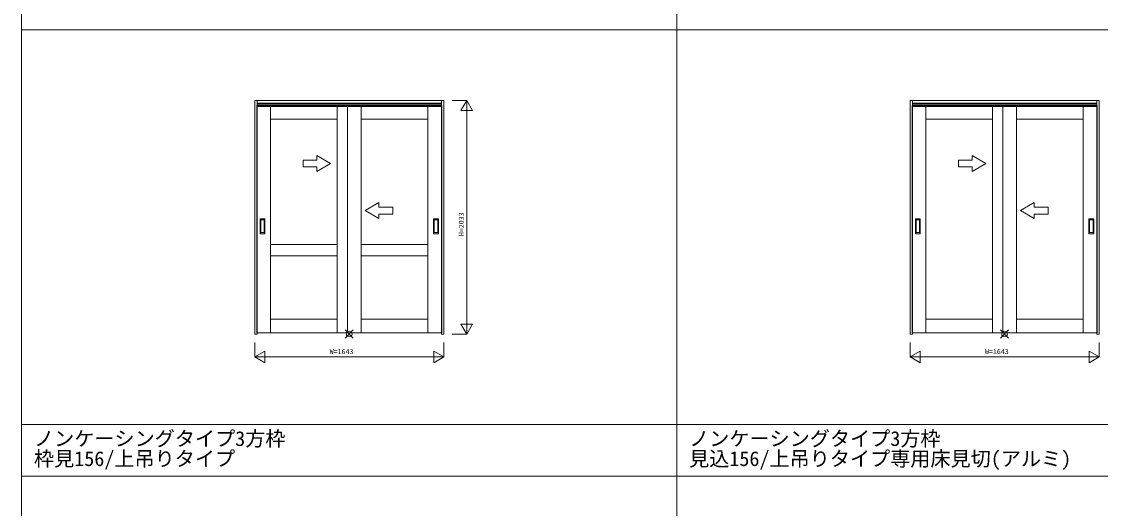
# Model space of a CAD drawing. Units: millimetres, scale not verified. Extents: x -14341 to 14341, y -10000 to 10000.
# Drawn here: x -14341 to -4957, y -4235 to 1 of the extents above; entities that cross this region are included whole.
import ezdxf
from ezdxf.enums import TextEntityAlignment as Align

# ---------------------------------------------------------------- set-up
doc = ezdxf.new("R2010")
doc.units = ezdxf.units.MM
doc.header["$LTSCALE"] = 50
doc.layers.add('0-0_0', color=7, linetype='Continuous')
for name, color, linetype, lineweight in [('0-1_YKK_F1', 7, 'Continuous', 18), ('0-2_YKK_A1', 4, 'Continuous', 18), ('0-3_YKK_N1', 2, 'Continuous', 18), ('0-6_YKK_IN', 1, 'Continuous', 18)]:
    doc.layers.add(name, color=color, linetype=linetype, lineweight=lineweight)
doc.styles.add('ＭＳ ゴシック', font='')
doc.styles.get('ＭＳ ゴシック').set_extended_font_data('MS Gothic')

msp = doc.modelspace()

# ---------------------------------------------------------------- linework, layer by layer
at = {"layer": '0-1_YKK_F1'}
for p, q in [((-14340.51, -10000), (-14340.51, 10000)), ((-8640.51, -10000), (-8640.51, 9500)), ((-14340.51, -70), (14159.49, -70)), ((-14340.51, -3505), (14159.49, -3505)), ((-14340.51, -3955), (14159.49, -3955))]:
    msp.add_line(p, q, dxfattribs=at)
at = {"layer": '0-2_YKK_A1'}
for p, q in [((-12292.01, -708.5), (-10689.01, -708.5)), ((-12292.01, -718.3), (-10689.01, -718.3)), ((-12292.01, -738.5), (-10689.01, -738.5)), ((-10693.01, -684.5), (-12288.01, -684.5)), ((-10689.01, -684.5), (-10689.01, -2717.5)), ((-6592.01, -708.5), (-4989.01, -708.5)), ((-6592.01, -718.3), (-4989.01, -718.3)), ((-6592.01, -738.5), (-4989.01, -738.5)), ((-4993.01, -684.5), (-6588.01, -684.5)), ((-5895.51, -728.5), (-6475.51, -728.5)), ((-5105.51, -728.5), (-5685.51, -728.5)), ((-4989.01, -684.5), (-4989.01, -2717.5)), ((-12175.51, -848.5), (-11595.51, -848.5)), ((-11385.51, -848.5), (-10805.51, -848.5)), ((-6475.51, -848.5), (-5895.51, -848.5)), ((-5685.51, -848.5), (-5105.51, -848.5)), ((-11652.51, -1233.6), (-11772.51, -1164.32)), ((-11772.51, -1203.6), (-11772.51, -1164.32)), ((-5952.51, -1233.6), (-6072.51, -1164.32)), ((-6072.51, -1203.6), (-6072.51, -1164.32)), ((-11652.51, -1233.6), (-11772.51, -1302.88)), ((-11772.51, -1302.88), (-11772.51, -1263.6)), ((-5952.51, -1233.6), (-6072.51, -1302.88)), ((-6072.51, -1302.88), (-6072.51, -1263.6)), ((-11352.51, -1643.5), (-11232.51, -1574.22)), ((-11232.51, -1613.5), (-11232.51, -1574.22)), ((-5652.51, -1643.5), (-5532.51, -1574.22)), ((-5532.51, -1613.5), (-5532.51, -1574.22)), ((-11352.51, -1643.5), (-11232.51, -1712.78)), ((-11232.51, -1712.78), (-11232.51, -1673.5)), ((-5652.51, -1643.5), (-5532.51, -1712.78)), ((-5532.51, -1712.78), (-5532.51, -1673.5)), ((-12266.51, -1843.5), (-12266.51, -1715.5)), ((-12225.51, -1714.5), (-12265.51, -1714.5)), ((-12260.51, -1833.5), (-12260.51, -1725.5)), ((-12259.51, -1724.5), (-12231.51, -1724.5)), ((-12230.51, -1725.5), (-12230.51, -1833.5)), ((-12224.51, -1843.5), (-12224.51, -1715.5)), ((-10756.51, -1843.5), (-10756.51, -1715.5)), ((-10755.51, -1714.5), (-10715.51, -1714.5)), ((-10750.51, -1725.5), (-10750.51, -1833.5)), ((-10721.51, -1724.5), (-10749.51, -1724.5)), ((-10720.51, -1833.5), (-10720.51, -1725.5)), ((-10714.51, -1843.5), (-10714.51, -1715.5)), ((-6566.51, -1843.5), (-6566.51, -1715.5)), ((-6525.51, -1714.5), (-6565.51, -1714.5)), ((-6560.51, -1833.5), (-6560.51, -1725.5)), ((-6559.51, -1724.5), (-6531.51, -1724.5)), ((-6530.51, -1725.5), (-6530.51, -1833.5)), ((-6524.51, -1843.5), (-6524.51, -1715.5)), ((-5056.51, -1843.5), (-5056.51, -1715.5)), ((-5055.51, -1714.5), (-5015.51, -1714.5)), ((-5050.51, -1725.5), (-5050.51, -1833.5)), ((-5021.51, -1724.5), (-5049.51, -1724.5)), ((-5020.51, -1833.5), (-5020.51, -1725.5)), ((-5014.51, -1843.5), (-5014.51, -1715.5)), ((-12225.51, -1844.5), (-12265.51, -1844.5)), ((-12231.51, -1834.5), (-12259.51, -1834.5)), ((-10755.51, -1844.5), (-10715.51, -1844.5)), ((-10749.51, -1834.5), (-10721.51, -1834.5)), ((-6525.51, -1844.5), (-6565.51, -1844.5)), ((-6531.51, -1834.5), (-6559.51, -1834.5)), ((-5055.51, -1844.5), (-5015.51, -1844.5)), ((-5049.51, -1834.5), (-5021.51, -1834.5)), ((-11595.51, -2708.5), (-11505.51, -2708.5)), ((-5895.51, -2708.5), (-5805.51, -2708.5))]:
    msp.add_line(p, q, dxfattribs=at)
for points in [[(-12312.01, -2717.5), (-12292.01, -2717.5), (-12292.01, -684.5)], [(-12288.01, -684.5), (-12312.01, -684.5), (-12312.01, -2717.5)], [(-11595.51, -728.5), (-12175.51, -728.5), (-12175.51, -848.5)], [(-11505.51, -728.5), (-11595.51, -728.5), (-11595.51, -2708.5)], [(-10805.51, -728.5), (-11385.51, -728.5), (-11385.51, -848.5)], [(-10689.01, -2717.5), (-10669.01, -2717.5), (-10669.01, -684.5), (-10693.01, -684.5)], [(-6612.01, -2717.5), (-6592.01, -2717.5), (-6592.01, -684.5)], [(-6588.01, -684.5), (-6612.01, -684.5), (-6612.01, -2717.5)], [(-5805.51, -728.5), (-5895.51, -728.5), (-5895.51, -2708.5)], [(-4989.01, -2717.5), (-4969.01, -2717.5), (-4969.01, -684.5), (-4993.01, -684.5)], [(-11772.51, -1203.6), (-11892.51, -1203.6), (-11892.51, -1263.6), (-11772.51, -1263.6)], [(-6072.51, -1203.6), (-6192.51, -1203.6), (-6192.51, -1263.6), (-6072.51, -1263.6)], [(-11232.51, -1613.5), (-11112.51, -1613.5), (-11112.51, -1673.5), (-11232.51, -1673.5)], [(-5532.51, -1613.5), (-5412.51, -1613.5), (-5412.51, -1673.5), (-5532.51, -1673.5)]]:
    msp.add_lwpolyline(points, dxfattribs=at)
for points in [[(-12295.51, -2708.5), (-12175.51, -2708.5), (-12175.51, -728.5), (-12295.51, -728.5)], [(-11505.51, -2708.5), (-11385.51, -2708.5), (-11385.51, -728.5), (-11505.51, -728.5)], [(-10805.51, -2708.5), (-10685.51, -2708.5), (-10685.51, -728.5), (-10805.51, -728.5)], [(-6595.51, -2708.5), (-6475.51, -2708.5), (-6475.51, -728.5), (-6595.51, -728.5)], [(-5805.51, -2708.5), (-5685.51, -2708.5), (-5685.51, -728.5), (-5805.51, -728.5)], [(-5105.51, -2708.5), (-4985.51, -2708.5), (-4985.51, -728.5), (-5105.51, -728.5)], [(-12175.51, -2038.5), (-11595.51, -2038.5), (-11595.51, -1938.5), (-12175.51, -1938.5)], [(-11385.51, -2038.5), (-10805.51, -2038.5), (-10805.51, -1938.5), (-11385.51, -1938.5)], [(-12175.51, -2708.5), (-11595.51, -2708.5), (-11595.51, -2588.5), (-12175.51, -2588.5)], [(-11385.51, -2708.5), (-10805.51, -2708.5), (-10805.51, -2588.5), (-11385.51, -2588.5)], [(-6475.51, -2708.5), (-5895.51, -2708.5), (-5895.51, -2588.5), (-6475.51, -2588.5)], [(-5685.51, -2708.5), (-5105.51, -2708.5), (-5105.51, -2588.5), (-5685.51, -2588.5)]]:
    msp.add_lwpolyline(points, close=True, dxfattribs=at)
for centre, start, end in [((-12265.51, -1715.5), 90, 180), ((-12259.51, -1725.5), 90, 180), ((-12231.51, -1725.5), 0, 90), ((-12225.51, -1715.5), 0, 90), ((-10755.51, -1715.5), 90, 180), ((-10749.51, -1725.5), 90, 180), ((-10721.51, -1725.5), 360, 90), ((-10715.51, -1715.5), 0, 90), ((-6565.51, -1715.5), 90, 180), ((-6559.51, -1725.5), 90, 180), ((-6531.51, -1725.5), 0, 90), ((-6525.51, -1715.5), 0, 90), ((-5055.51, -1715.5), 90, 180), ((-5049.51, -1725.5), 90, 180), ((-5021.51, -1725.5), 360, 90), ((-5015.51, -1715.5), 0, 90), ((-12265.51, -1843.5), 180, 270), ((-12259.51, -1833.5), 180, 270), ((-12231.51, -1833.5), 270, 0), ((-12225.51, -1843.5), 270, 0), ((-10755.51, -1843.5), 180, 270), ((-10749.51, -1833.5), 180, 270), ((-10721.51, -1833.5), 270, 360), ((-10715.51, -1843.5), 270, 0), ((-6565.51, -1843.5), 180, 270), ((-6559.51, -1833.5), 180, 270), ((-6531.51, -1833.5), 270, 0), ((-6525.51, -1843.5), 270, 0), ((-5055.51, -1843.5), 180, 270), ((-5049.51, -1833.5), 180, 270), ((-5021.51, -1833.5), 270, 360), ((-5015.51, -1843.5), 270, 0)]:
    msp.add_arc(centre, 1, start, end, dxfattribs=at)
at = {"layer": '0-3_YKK_N1'}
for p, q in [((-10594.01, -684.5), (-10469.01, -684.5)), ((-10469.01, -684.5), (-10469.01, -2717.5)), ((-10519.01, -771.1), (-10419.01, -771.1)), ((-10594.01, -2717.5), (-10469.01, -2717.5)), ((-10519.01, -2630.9), (-10419.01, -2630.9)), ((-10669.01, -2792.5), (-10669.01, -2917.5)), ((-4969.01, -2792.5), (-4969.01, -2917.5)), ((-12312.01, -2917.5), (-12225.41, -2867.5)), ((-12225.41, -2867.5), (-12225.41, -2967.5)), ((-10755.61, -2867.5), (-10669.01, -2917.5)), ((-6612.01, -2917.5), (-6525.41, -2867.5)), ((-6525.41, -2867.5), (-6525.41, -2967.5)), ((-5055.61, -2867.5), (-4969.01, -2917.5)), ((-12312.01, -2917.5), (-12225.41, -2967.5)), ((-6612.01, -2917.5), (-6525.41, -2967.5))]:
    msp.add_line(p, q, dxfattribs=at)
for points in [[(-10519.01, -771.1), (-10469.01, -684.5), (-10419.01, -771.1)], [(-10519.01, -2630.9), (-10469.01, -2717.5), (-10419.01, -2630.9)], [(-12312.01, -2792.5), (-12312.01, -2917.5), (-10669.01, -2917.5)], [(-6612.01, -2792.5), (-6612.01, -2917.5), (-4969.01, -2917.5)], [(-10755.61, -2867.5), (-10755.61, -2967.5), (-10669.01, -2917.5)], [(-5055.61, -2867.5), (-5055.61, -2967.5), (-4969.01, -2917.5)]]:
    msp.add_lwpolyline(points, dxfattribs=at)
at = {"layer": '0-6_YKK_IN'}
for p, q in [((-11525.86, -2752.86), (-11455.15, -2682.14)), ((-11525.86, -2682.14), (-11455.15, -2752.86)), ((-5825.86, -2752.86), (-5755.15, -2682.14)), ((-5825.86, -2682.14), (-5755.15, -2752.86))]:
    msp.add_line(p, q, dxfattribs=at)
for centre in [(-11490.51, -2717.5), (-5790.51, -2717.5)]:
    msp.add_circle(centre, 25, dxfattribs=at)

# ---------------------------------------------------------------- texts
at = {"layer": '0-0_0', "style": 'ＭＳ ゴシック'}
for s, p in [('ノンケーシングタイプ3方枠', (-14232.51, -3730)), ('ノンケーシングタイプ3方枠', (-8534.51, -3730)), ('枠見156/上吊りタイプ', (-14232.51, -3905)), ('見込156/上吊りタイプ専用床見切(アルミ)', (-8534.51, -3905))]:
    msp.add_text(s, height=128.3, dxfattribs=at).set_placement(p, align=Align.BOTTOM_LEFT)
at = {"layer": '0-3_YKK_N1', "color": 7, "style": 'ＭＳ ゴシック'}
msp.add_text('H=2033', height=43.99, rotation=90, dxfattribs=at).set_placement((-10481.01, -1866), align=Align.BOTTOM_LEFT)
for p in [(-11660.51, -2905.5), (-5960.51, -2905.5)]:
    msp.add_text('W=1643', height=43.99, dxfattribs=at).set_placement(p, align=Align.BOTTOM_LEFT)

doc.saveas('drawing.dxf')
